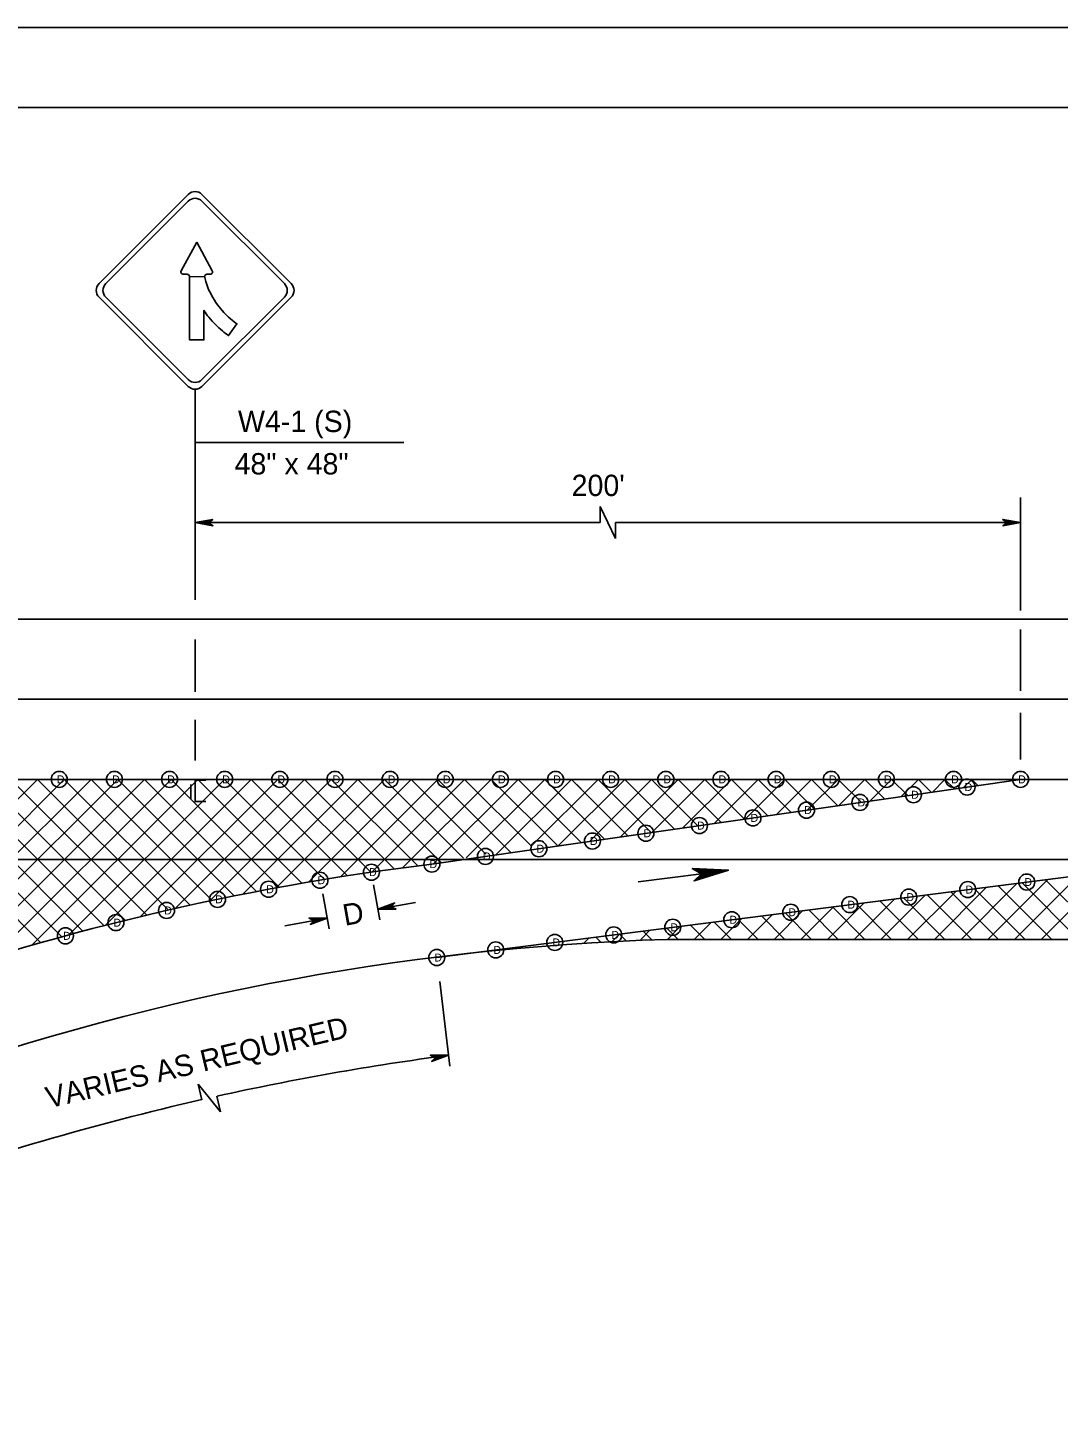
# Model space of a CAD drawing. Extents: x 499945 to 500993, y 499985 to 500645.
# Drawn here: x 500303.1 to 500496.1, y 500387.1 to 500645 of the extents above; entities that cross this region are included whole.
import ezdxf

# ---------------------------------------------------------------- set-up
doc = ezdxf.new("R2010")
doc.units = 0
for name, color, linetype in [('1', 7, 'Continuous'), ('24', 7, 'Continuous'), ('41', 7, 'Continuous'), ('5', 7, 'Continuous'), ('56', 7, 'Continuous'), ('60', 7, 'Continuous')]:
    doc.layers.add(name, color=color, linetype=linetype)

msp = doc.modelspace()

# ---------------------------------------------------------------- linework, layer by layer
at = {"layer": '1'}
for p, q in [((500993, 500645), (499944.83, 500645)), ((500990, 500630), (500000, 500630)), ((500334.45, 500537.82), (500334.45, 500577.25)), ((500410.27, 500552.27), (500410.27, 500555.27)), ((500410.27, 500555.27), (500411.71, 500552.27)), ((500488.97, 500535.78), (500488.97, 500556.96)), ((500410.27, 500552.27), (500334.45, 500552.27)), ((500411.71, 500552.27), (500413.15, 500549.27)), ((500413.15, 500549.27), (500413.15, 500552.27)), ((500488.97, 500552.27), (500413.15, 500552.27)), ((500777, 500534.16), (500055.4, 500534.16)), ((500488.97, 500520.73), (500488.97, 500532.27)), ((500334.45, 500520.59), (500334.45, 500530.37)), ((500777, 500519.17), (500055.4, 500519.17)), ((500488.97, 500507.88), (500488.97, 500516.64)), ((500334.45, 500507.73), (500334.45, 500515.33)), ((500777, 500504.18), (500055.4, 500504.18)), ((500258.52, 500457.74), (500304.96, 500504.18)), ((500266.68, 500460.9), (500309.96, 500504.18)), ((500274.58, 500463.8), (500314.96, 500504.18)), ((500305.57, 500473.59), (500274.99, 500504.18)), ((500309.48, 500474.68), (500279.98, 500504.18)), ((500282.06, 500466.28), (500319.95, 500504.18)), ((500313.41, 500475.74), (500284.98, 500504.18)), ((500289.52, 500468.75), (500324.95, 500504.18)), ((500317.38, 500476.78), (500289.98, 500504.18)), ((500321.37, 500477.78), (500294.97, 500504.18)), ((500296.78, 500471.02), (500329.94, 500504.18)), ((500325.39, 500478.75), (500299.97, 500504.18)), ((500303.87, 500473.11), (500334.94, 500504.18)), ((500329.4, 500479.75), (500304.96, 500504.18)), ((500333.53, 500480.61), (500309.96, 500504.18)), ((500310.8, 500475.04), (500339.94, 500504.18)), ((500337.64, 500481.5), (500314.96, 500504.18)), ((500317.58, 500476.83), (500344.93, 500504.18)), ((500341.78, 500482.35), (500319.95, 500504.18)), ((500324.23, 500478.48), (500349.93, 500504.18)), ((500345.96, 500483.17), (500324.95, 500504.18)), ((500350.17, 500483.96), (500329.94, 500504.18)), ((500330.74, 500479.99), (500354.93, 500504.18)), ((500354.41, 500484.71), (500334.94, 500504.18)), ((500337.13, 500481.39), (500359.92, 500504.18)), ((500358.68, 500485.44), (500339.94, 500504.18)), ((500343.41, 500482.67), (500364.92, 500504.18)), ((500362.99, 500486.12), (500344.93, 500504.18)), ((500349.59, 500483.85), (500369.91, 500504.18)), ((500367.33, 500486.78), (500349.93, 500504.18)), ((500371.71, 500487.39), (500354.93, 500504.18)), ((500355.66, 500484.93), (500374.91, 500504.18)), ((500376.13, 500487.97), (500359.92, 500504.18)), ((500361.64, 500485.91), (500379.91, 500504.18)), ((500380.58, 500488.52), (500364.92, 500504.18)), ((500367.53, 500486.8), (500384.9, 500504.18)), ((500384.69, 500489.41), (500369.91, 500504.18)), ((500373.3, 500487.58), (500389.9, 500504.18)), ((500388.9, 500490.19), (500374.91, 500504.18)), ((500488.97, 500504.18), (500378.77, 500488.3)), ((500379.05, 500488.34), (500394.9, 500504.18)), ((500393.64, 500490.44), (500379.91, 500504.18)), ((500397.32, 500491.76), (500384.9, 500504.18)), ((500385.22, 500489.51), (500399.89, 500504.18)), ((500402.37, 500491.7), (500389.9, 500504.18)), ((500390.74, 500490.03), (500404.89, 500504.18)), ((500406.74, 500492.33), (500394.9, 500504.18)), ((500397.5, 500491.8), (500409.88, 500504.18)), ((500402.82, 500501.25), (500399.89, 500504.18)), ((500411.11, 500492.96), (500399.89, 500504.18)), ((500402.41, 500491.71), (500414.88, 500504.18)), ((500406.69, 500502.38), (500404.89, 500504.18)), ((500415.48, 500493.59), (500404.89, 500504.18)), ((500408.25, 500492.55), (500419.88, 500504.18)), ((500419.84, 500494.22), (500409.88, 500504.18)), ((500414.08, 500493.39), (500424.87, 500504.18)), ((500424.21, 500494.85), (500414.88, 500504.18)), ((500428.58, 500495.48), (500419.88, 500504.18)), ((500419.92, 500494.23), (500429.87, 500504.18)), ((500432.94, 500496.11), (500424.87, 500504.18)), ((500425.76, 500495.07), (500434.86, 500504.18)), ((500437.31, 500496.74), (500429.87, 500504.18)), ((500431.6, 500495.91), (500439.86, 500504.18)), ((500441.68, 500497.37), (500434.86, 500504.18)), ((500437.43, 500496.75), (500444.86, 500504.18)), ((500446.04, 500497.99), (500439.86, 500504.18)), ((500443.27, 500497.6), (500449.85, 500504.18)), ((500450.41, 500498.62), (500444.86, 500504.18)), ((500449.11, 500498.44), (500454.85, 500504.18)), ((500454.78, 500499.25), (500449.85, 500504.18)), ((500459.15, 500499.88), (500454.85, 500504.18)), ((500454.94, 500499.28), (500459.85, 500504.18)), ((500463.51, 500500.51), (500459.85, 500504.18)), ((500459.94, 500499.28), (500464.84, 500504.18)), ((500467.88, 500501.14), (500464.84, 500504.18)), ((500466.62, 500500.96), (500469.84, 500504.18)), ((500472.25, 500501.77), (500469.84, 500504.18)), ((500472.46, 500501.8), (500474.83, 500504.18)), ((500476.61, 500502.4), (500474.83, 500504.18)), ((500478.29, 500502.64), (500479.83, 500504.18)), ((500480.98, 500503.03), (500479.83, 500504.18)), ((500777, 500489.19), (500055.4, 500489.19)), ((500523.28, 500489.19), (500379.69, 500470.81)), ((500386.82, 500489.19), (500421.9, 500489.19)), ((500487.82, 500474.2), (500499.81, 500486.19)), ((500492.82, 500474.2), (500505.54, 500486.92)), ((500367.83, 500484.45), (500369, 500477.88)), ((500467.84, 500474.2), (500476.89, 500483.25)), ((500472.84, 500474.2), (500482.62, 500483.99)), ((500484.83, 500474.2), (500475.9, 500483.13)), ((500477.83, 500474.2), (500488.35, 500484.72)), ((500489.82, 500474.2), (500480.33, 500483.69)), ((500482.83, 500474.2), (500494.08, 500485.45)), ((500494.82, 500474.2), (500484.76, 500484.26)), ((500499.82, 500474.2), (500489.19, 500484.83)), ((500504.81, 500474.2), (500493.62, 500485.39)), ((500358.36, 500482.76), (500359.53, 500476.19)), ((500452.85, 500474.2), (500459.7, 500481.05)), ((500457.85, 500474.2), (500465.43, 500481.79)), ((500464.84, 500474.2), (500458.18, 500480.86)), ((500469.84, 500474.2), (500462.61, 500481.43)), ((500462.84, 500474.2), (500471.16, 500482.52)), ((500474.83, 500474.2), (500467.04, 500481.99)), ((500479.83, 500474.2), (500471.47, 500482.56)), ((500432.87, 500474.2), (500436.79, 500478.12)), ((500439.86, 500474.2), (500436.04, 500478.02)), ((500437.86, 500474.2), (500442.51, 500478.85)), ((500444.86, 500474.2), (500440.47, 500478.59)), ((500442.86, 500474.2), (500448.24, 500479.59)), ((500449.85, 500474.2), (500444.9, 500479.16)), ((500447.85, 500474.2), (500453.97, 500480.32)), ((500454.85, 500474.2), (500449.33, 500479.73)), ((500459.85, 500474.2), (500453.76, 500480.29)), ((500417.88, 500474.2), (500419.6, 500475.92)), ((500419.88, 500474.2), (500418.32, 500475.76)), ((500424.87, 500474.2), (500422.75, 500476.32)), ((500422.87, 500474.2), (500425.33, 500476.65)), ((500429.87, 500474.2), (500427.18, 500476.89)), ((500427.87, 500474.2), (500431.06, 500477.39)), ((500434.86, 500474.2), (500431.61, 500477.46)), ((500407.15, 500473.46), (500408.14, 500474.45)), ((500410.42, 500473.66), (500409.46, 500474.62)), ((500412.45, 500473.77), (500413.87, 500475.19)), ((500415.17, 500473.91), (500413.89, 500475.19)), ((500777, 500474.2), (500422.82, 500474.2)), ((500442.86, 500474.2), (500443.62, 500474.96)), ((500380.23, 500466.34), (500382.13, 500450.43)), ((500335.71, 500444.16), (500335.02, 500447.07)), ((500335.02, 500447.07), (500337.11, 500444.49)), ((500337.11, 500444.49), (500339.21, 500441.9)), ((500339.21, 500441.9), (500338.52, 500444.82))]:
    msp.add_line(p, q, dxfattribs=at)
for radius, start, end in [(481.7, 96.9162, 109.8807), (464.3, 91.723, 128.6223)]:
    msp.add_arc((500436.78, 500010.11), radius, start, end, dxfattribs=at)
at = {"layer": '24'}
msp.add_line((500417.42, 500484.98), (500429.25, 500486.51), dxfattribs=at)
for points in [[(500334.45, 500552.27), (500337.78, 500551.68), (500336.98, 500552.27), (500337.76, 500552.85), (500334.45, 500552.27), (500334.68, 500552.28), (500337.69, 500551.73), (500336.92, 500552.28), (500337.63, 500552.8), (500334.79, 500552.29), (500334.91, 500552.27), (500337.48, 500551.81), (500336.91, 500552.28), (500337.5, 500552.73), (500334.96, 500552.27), (500335.07, 500552.29), (500337.32, 500551.88), (500336.88, 500552.27), (500337.33, 500552.68), (500335.39, 500552.29), (500335.57, 500552.29), (500337.15, 500551.96), (500336.85, 500552.26), (500337.18, 500552.59), (500335.61, 500552.27), (500335.79, 500552.26), (500336.97, 500552.06), (500336.74, 500552.29), (500336.99, 500552.52), (500335.95, 500552.27), (500336.12, 500552.25), (500336.83, 500552.12), (500336.71, 500552.28), (500336.91, 500552.46), (500336.2, 500552.27), (500336.67, 500552.16), (500336.6, 500552.29), (500336.8, 500552.41), (500336.32, 500552.29), (500336.63, 500552.21), (500336.5, 500552.31), (500336.64, 500552.37), (500336.5, 500552.28), (500336.57, 500552.26)], [(500488.97, 500552.27), (500485.64, 500552.86), (500486.44, 500552.27), (500485.66, 500551.69), (500488.97, 500552.27), (500488.75, 500552.26), (500485.74, 500552.81), (500486.5, 500552.26), (500485.8, 500551.74), (500488.63, 500552.25), (500488.52, 500552.27), (500485.94, 500552.73), (500486.52, 500552.26), (500485.92, 500551.81), (500488.47, 500552.27), (500488.36, 500552.25), (500486.1, 500552.66), (500486.54, 500552.27), (500486.09, 500551.87), (500488.04, 500552.25), (500487.85, 500552.25), (500486.27, 500552.58), (500486.58, 500552.28), (500486.25, 500551.95), (500487.81, 500552.27), (500487.64, 500552.28), (500486.45, 500552.48), (500486.68, 500552.25), (500486.43, 500552.03), (500487.47, 500552.27), (500487.31, 500552.29), (500486.59, 500552.42), (500486.71, 500552.26), (500486.52, 500552.09), (500487.22, 500552.27), (500486.76, 500552.38), (500486.82, 500552.25), (500486.62, 500552.13), (500487.1, 500552.25), (500486.8, 500552.33), (500486.93, 500552.23), (500486.78, 500552.17), (500486.92, 500552.26), (500486.85, 500552.28)], [(500434.27, 500487.16), (500427.52, 500487.47), (500429.25, 500486.51), (500427.86, 500485.16), (500434.27, 500487.16), (500433.83, 500487.09), (500427.72, 500487.41), (500429.37, 500486.51), (500428.11, 500485.29), (500433.6, 500487.04), (500433.37, 500487.04), (500428.14, 500487.29), (500429.41, 500486.52), (500428.34, 500485.47), (500433.27, 500487.03), (500433.06, 500486.97), (500428.48, 500487.2), (500429.45, 500486.54), (500428.67, 500485.62), (500432.42, 500486.89), (500432.05, 500486.84), (500428.84, 500487.08), (500429.52, 500486.56), (500428.95, 500485.82), (500431.98, 500486.86), (500431.62, 500486.84), (500429.22, 500486.94), (500429.73, 500486.54), (500429.3, 500486.02), (500431.3, 500486.78), (500430.97, 500486.77), (500429.52, 500486.85), (500429.79, 500486.57), (500429.45, 500486.16), (500430.8, 500486.71), (500429.85, 500486.81), (500430.01, 500486.58), (500429.64, 500486.27), (500430.57, 500486.65), (500429.95, 500486.72), (500430.23, 500486.55), (500429.95, 500486.4), (500430.22, 500486.62), (500430.06, 500486.63)], [(500368.64, 500479.87), (500372.04, 500479.87), (500371.15, 500480.32), (500371.82, 500481.03), (500368.64, 500479.87), (500368.86, 500479.91), (500371.94, 500479.9), (500371.09, 500480.31), (500371.69, 500480.96), (500368.98, 500479.95), (500369.09, 500479.95), (500371.73, 500479.95), (500371.07, 500480.31), (500371.58, 500480.86), (500369.14, 500479.96), (500369.25, 500479.99), (500371.55, 500479.99), (500371.05, 500480.3), (500371.42, 500480.78), (500369.56, 500480.05), (500369.75, 500480.08), (500371.37, 500480.04), (500371.02, 500480.28), (500371.29, 500480.67), (500369.79, 500480.07), (500369.96, 500480.09), (500371.18, 500480.1), (500370.91, 500480.29), (500371.12, 500480.56), (500370.12, 500480.13), (500370.29, 500480.15), (500371.02, 500480.14), (500370.88, 500480.28), (500371.04, 500480.49), (500370.38, 500480.18), (500370.86, 500480.15), (500370.77, 500480.27), (500370.95, 500480.43), (500370.49, 500480.22), (500370.81, 500480.19), (500370.66, 500480.27), (500370.8, 500480.36), (500370.67, 500480.24), (500370.75, 500480.23)], [(500359.18, 500478.18), (500355.77, 500478.18), (500356.67, 500477.73), (500356, 500477.02), (500359.18, 500478.18), (500358.96, 500478.14), (500355.87, 500478.15), (500356.73, 500477.74), (500356.12, 500477.09), (500358.84, 500478.11), (500358.73, 500478.1), (500356.09, 500478.1), (500356.75, 500477.74), (500356.24, 500477.19), (500358.68, 500478.09), (500358.57, 500478.06), (500356.26, 500478.06), (500356.77, 500477.75), (500356.4, 500477.27), (500358.25, 500478), (500358.07, 500477.97), (500356.44, 500478.01), (500356.8, 500477.77), (500356.53, 500477.38), (500358.03, 500477.98), (500357.85, 500477.96), (500356.64, 500477.95), (500356.91, 500477.76), (500356.7, 500477.49), (500357.69, 500477.92), (500357.52, 500477.91), (500356.79, 500477.91), (500356.94, 500477.78), (500356.78, 500477.57), (500357.44, 500477.87), (500356.96, 500477.9), (500357.05, 500477.79), (500356.87, 500477.62), (500357.33, 500477.84), (500357.01, 500477.86), (500357.16, 500477.78), (500357.02, 500477.7), (500357.15, 500477.81), (500357.07, 500477.82)], [(500381.87, 500452.49), (500378.49, 500452.49), (500379.38, 500452.05), (500378.71, 500451.35), (500381.87, 500452.49), (500381.65, 500452.45), (500378.59, 500452.46), (500379.44, 500452.05), (500378.84, 500451.41), (500381.54, 500452.42), (500381.42, 500452.41), (500378.8, 500452.41), (500379.46, 500452.06), (500378.95, 500451.51), (500381.37, 500452.4), (500381.27, 500452.37), (500378.98, 500452.38), (500379.48, 500452.07), (500379.11, 500451.59), (500380.95, 500452.31), (500380.77, 500452.28), (500379.16, 500452.32), (500379.51, 500452.08), (500379.24, 500451.7), (500380.73, 500452.29), (500380.55, 500452.27), (500379.35, 500452.26), (500379.62, 500452.07), (500379.41, 500451.81), (500380.4, 500452.23), (500380.23, 500452.22), (500379.5, 500452.23), (500379.65, 500452.09), (500379.49, 500451.88), (500380.15, 500452.19), (500379.67, 500452.21), (500379.76, 500452.1), (500379.58, 500451.94), (500380.03, 500452.15), (500379.72, 500452.17), (500379.86, 500452.09), (500379.73, 500452.01), (500379.86, 500452.13), (500379.78, 500452.13)]]:
    msp.add_lwpolyline(points, dxfattribs=at)
for start, end in [(97.5573, 102.5024), (102.8315, 109.7673)]:
    msp.add_arc((500448.9, 499947.2), 509.72, start, end, dxfattribs=at)
at = {"layer": '41'}
msp.add_lwpolyline([(499944.83, 500645), (500993, 500645), (500993, 499985), (499944.83, 499985)], close=True, dxfattribs=at)
at = {"layer": '5'}
for p, q in [((500373.52, 500567.26), (500334.45, 500567.26)), ((500488.97, 500504.18), (500055.4, 500504.18)), ((500368.64, 500479.87), (500375.69, 500481.13)), ((500351.26, 500476.77), (500359.18, 500478.18))]:
    msp.add_line(p, q, dxfattribs=at)
at = {"layer": '56'}
for p, q in [((500333.17, 500613.75), (500316.46, 500597.04)), ((500333.17, 500612.48), (500317.73, 500597.04)), ((500334.45, 500614.28), (500334.45, 500614.28)), ((500352.43, 500597.04), (500335.72, 500613.75)), ((500351.16, 500597.04), (500335.72, 500612.48)), ((500333.17, 500577.78), (500316.46, 500594.49)), ((500333.17, 500579.05), (500317.73, 500594.49)), ((500351.16, 500594.49), (500335.72, 500579.05)), ((500352.43, 500594.49), (500335.72, 500577.78)), ((500334.45, 500577.25), (500334.45, 500577.25)), ((500463.86, 500504.18), (500463.86, 500504.18)), ((500333.66, 500503.22), (500333.66, 500500.57))]:
    msp.add_line(p, q, dxfattribs=at)
msp.add_lwpolyline([(500336.45, 500504.01), (500334.45, 500504.01), (500334.45, 500502.01), (500334.45, 500500.01), (500336.45, 500500.01)], dxfattribs=at)
for centre in [(500309.01, 500504.18), (500319.34, 500504.18), (500329.66, 500504.18), (500339.98, 500504.18), (500350.31, 500504.18), (500360.63, 500504.18), (500370.95, 500504.18), (500381.28, 500504.18), (500391.6, 500504.18), (500401.92, 500504.18), (500412.25, 500504.18), (500422.57, 500504.18), (500432.89, 500504.18), (500443.22, 500504.18), (500453.54, 500504.18), (500463.86, 500504.18), (500476.42, 500504.18), (500478.95, 500502.74), (500488.97, 500504.18), (500458.91, 500499.85), (500468.93, 500501.29), (500448.9, 500498.41), (500428.86, 500495.52), (500438.88, 500496.96), (500408.83, 500492.63), (500418.84, 500494.08), (500388.79, 500489.75), (500398.81, 500491.19), (500367.46, 500486.79), (500378.77, 500488.3), (500378.77, 500488.3), (500357.82, 500485.29), (500490.14, 500484.95), (500338.64, 500481.7), (500348.21, 500483.6), (500468.05, 500482.12), (500479.1, 500483.54), (500329.1, 500479.62), (500445.96, 500479.29), (500457.01, 500480.71), (500319.61, 500477.34), (500423.87, 500476.47), (500434.92, 500477.88), (500310.17, 500474.87), (500412.82, 500475.05), (500390.73, 500472.23), (500401.78, 500473.64), (500379.69, 500470.81)]:
    msp.add_circle(centre, 1.5, dxfattribs=at)
for centre, start, end in [((500334.44, 500612.48), 45, 135), ((500334.44, 500611.21), 45, 135), ((500317.73, 500595.76), 135, 225), ((500319, 500595.76), 135, 225), ((500349.89, 500595.76), 315, 45), ((500351.16, 500595.76), 315, 45), ((500334.44, 500580.32), 225, 315), ((500334.44, 500579.05), 225, 315)]:
    msp.add_arc(centre, 1.8, start, end, dxfattribs=at)
at = {"layer": '60'}
msp.add_line((500463.86, 500504.18), (500463.86, 500504.18), dxfattribs=at)
for points in [[(500334.75, 500604.8), (500331.84, 500599.46), (500331.82, 500599.42), (500331.78, 500599.25), (500331.79, 500599.14), (500331.82, 500599.07), (500331.88, 500598.96), (500332.01, 500598.85), (500332.14, 500598.81), (500332.23, 500598.8), (500332.95, 500598.8), (500333.08, 500598.77), (500333.2, 500598.72), (500333.29, 500598.64), (500333.35, 500598.55), (500333.38, 500598.46), (500333.4, 500598.35), (500336.2, 500598.33), (500336.22, 500598.4), (500336.25, 500598.5), (500336.31, 500598.61), (500336.39, 500598.69), (500336.49, 500598.75), (500336.57, 500598.78), (500336.67, 500598.8), (500337.26, 500598.8), (500337.37, 500598.81), (500337.52, 500598.88), (500337.61, 500598.97), (500337.69, 500599.11), (500337.71, 500599.23), (500337.69, 500599.37), (500337.66, 500599.46)], [(500333.4, 500598.35), (500333.4, 500586.49), (500336.1, 500586.49), (500336.1, 500592.01), (500336.31, 500591.68), (500336.53, 500591.37), (500336.79, 500591.02), (500337.01, 500590.75), (500337.31, 500590.38), (500337.66, 500589.98), (500337.95, 500589.67), (500338.26, 500589.35), (500338.57, 500589.06), (500338.87, 500588.77), (500339.19, 500588.49), (500339.56, 500588.18), (500339.84, 500587.95), (500340.14, 500587.72), (500340.46, 500587.49), (500340.72, 500587.3), (500342.26, 500589.52), (500342.08, 500589.64), (500341.78, 500589.87), (500341.43, 500590.13), (500341.03, 500590.47), (500340.7, 500590.76), (500340.42, 500591.02), (500340.18, 500591.25), (500339.84, 500591.6), (500339.56, 500591.91), (500339.17, 500592.36), (500338.92, 500592.68), (500338.63, 500593.07), (500338.35, 500593.47), (500338.06, 500593.92), (500337.75, 500594.44), (500337.51, 500594.87), (500337.3, 500595.29), (500337.1, 500595.71), (500336.91, 500596.15), (500336.76, 500596.52), (500336.63, 500596.9), (500336.45, 500597.43), (500336.31, 500597.91), (500336.24, 500598.17), (500336.2, 500598.33)]]:
    msp.add_lwpolyline(points, close=True, dxfattribs=at)
for centre in [(500309.01, 500504.18), (500319.34, 500504.18), (500329.66, 500504.18), (500339.98, 500504.18), (500350.31, 500504.18), (500360.63, 500504.18), (500370.95, 500504.18), (500381.28, 500504.18), (500391.6, 500504.18), (500401.92, 500504.18), (500412.25, 500504.18), (500422.57, 500504.18), (500432.89, 500504.18), (500443.22, 500504.18), (500453.54, 500504.18), (500463.86, 500504.18), (500476.42, 500504.18), (500478.95, 500502.74), (500488.97, 500504.18), (500458.91, 500499.85), (500468.93, 500501.29), (500448.9, 500498.41), (500428.86, 500495.52), (500438.88, 500496.96), (500408.83, 500492.63), (500418.84, 500494.08), (500388.79, 500489.75), (500398.81, 500491.19), (500367.46, 500486.79), (500378.77, 500488.3), (500378.77, 500488.3), (500357.82, 500485.29), (500490.14, 500484.95), (500338.64, 500481.7), (500348.21, 500483.6), (500468.05, 500482.12), (500479.1, 500483.54), (500329.1, 500479.62), (500445.96, 500479.29), (500457.01, 500480.71), (500319.61, 500477.34), (500423.87, 500476.47), (500434.92, 500477.88), (500310.17, 500474.87), (500412.82, 500475.05), (500390.73, 500472.23), (500401.78, 500473.64), (500379.69, 500470.81)]:
    msp.add_circle(centre, 1.5, dxfattribs=at)

# ---------------------------------------------------------------- texts
at = {"layer": '1'}
msp.add_text('VARIES AS REQUIRED', height=4, rotation=13.3588, dxfattribs=at).set_placement((500307.04, 500442.54))
at = {"layer": '5'}
for s, p in [('W4-1 (S)', (500342.47, 500569.23)), ('48" x 48"', (500341.83, 500561.29)), ("200'", (500404.93, 500557.24))]:
    msp.add_text(s, height=4, dxfattribs=at).set_placement(p)
msp.add_text('D', height=4, rotation=10.1079, dxfattribs=at).set_placement((500362.48, 500476.74))
at = {"layer": '56'}
for p in [(500308.55, 500503.43), (500318.88, 500503.43), (500329.2, 500503.43), (500339.52, 500503.43), (500349.85, 500503.43), (500360.17, 500503.43), (500370.49, 500503.43), (500380.82, 500503.43), (500391.14, 500503.43), (500401.46, 500503.43), (500411.79, 500503.43), (500422.11, 500503.43), (500432.43, 500503.43), (500442.76, 500503.43), (500453.08, 500503.43), (500463.4, 500503.43), (500475.96, 500503.43), (500488.51, 500503.43), (500468.47, 500500.54), (500478.49, 500501.99), (500448.44, 500497.66), (500458.45, 500499.1), (500428.4, 500494.77), (500438.42, 500496.21), (500408.36, 500491.88), (500418.38, 500493.33), (500398.35, 500490.44), (500378.31, 500487.55), (500378.31, 500487.55), (500388.33, 500489), (500357.36, 500484.54), (500367, 500486.05), (500489.68, 500484.2), (500347.75, 500482.85), (500478.64, 500482.79), (500338.17, 500480.96), (500456.55, 500479.96), (500467.59, 500481.37), (500319.15, 500476.59), (500328.64, 500478.87), (500434.46, 500477.13), (500445.5, 500478.54), (500309.71, 500474.12), (500412.36, 500474.3), (500423.41, 500475.72), (500390.27, 500471.48), (500401.32, 500472.89), (500379.23, 500470.06)]:
    msp.add_text('D', height=1.5, dxfattribs=at).set_placement(p)

doc.saveas('drawing.dxf')
